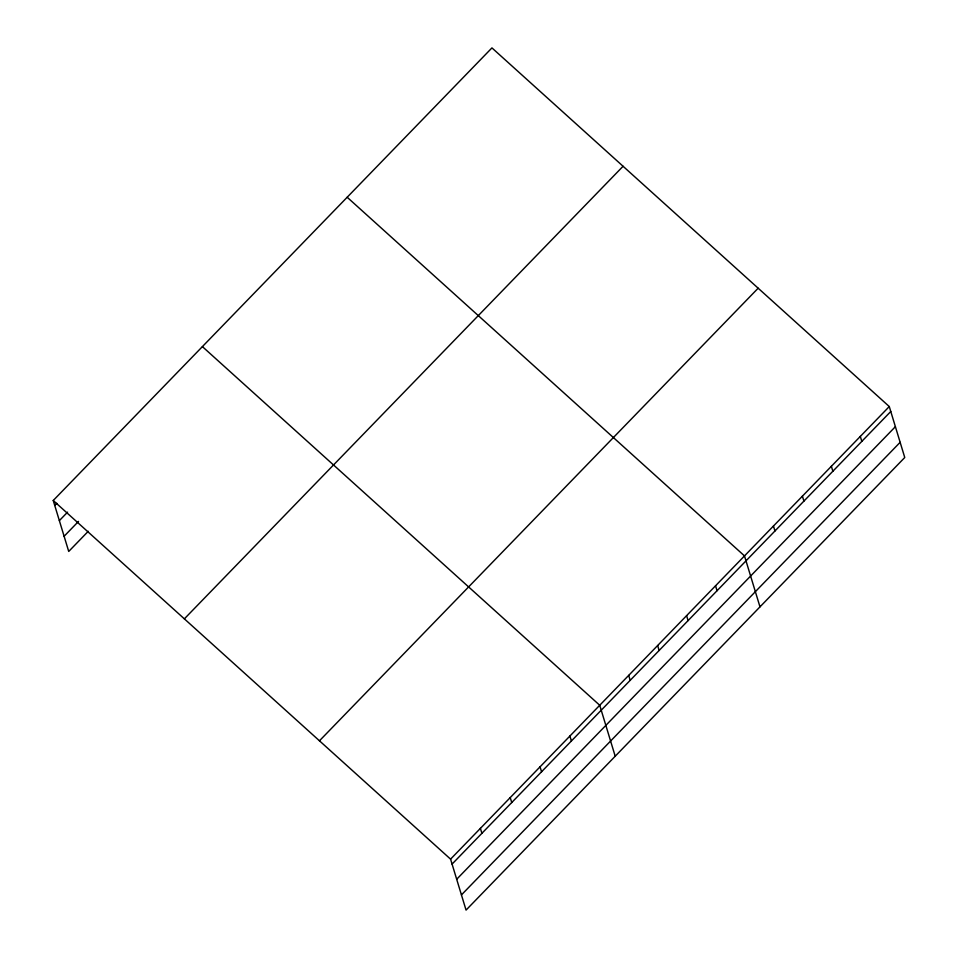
<?xml version="1.0" encoding="UTF-8"?>
<svg xmlns="http://www.w3.org/2000/svg" width="958" height="958" viewBox="0 0 958 958"><rect width="100%" height="100%" fill="white"/><g stroke="black" fill="none" stroke-linecap="round" stroke-linejoin="round"><path stroke-width="1.44" d="M53.241 500.495L491.945 47.9L889.275 406.551L904.759 457.505L466.055 910.1L450.571 859.146L53.241 500.495L68.725 551.449L88.268 531.283M54.75 505.441L56.809 503.309M59.36 520.625L67.587 512.135M64.114 536.264L78.52 521.403M184.367 618.844L623.071 166.261M319.457 740.797L758.161 288.202M450.571 859.146L889.275 406.551M452.068 864.092L890.772 411.497M456.679 879.276L895.383 426.681M461.433 894.916L900.137 442.321M347.179 197.252L744.498 555.915L759.981 606.857M202.401 346.616L599.732 705.268L615.204 756.221M860.32 436.429L861.817 441.375M831.364 466.295L832.861 471.24M802.409 496.172L803.918 501.118M773.453 526.038L774.962 530.983M715.542 585.781L717.051 590.727M686.587 615.659L688.095 620.592M657.643 645.524L659.14 650.47M628.688 675.39L630.184 680.336M569.902 736.043L571.399 740.989M540.061 766.819L541.569 771.765M510.231 797.595L511.74 802.541M480.401 828.371L481.898 833.316"/></g></svg>
